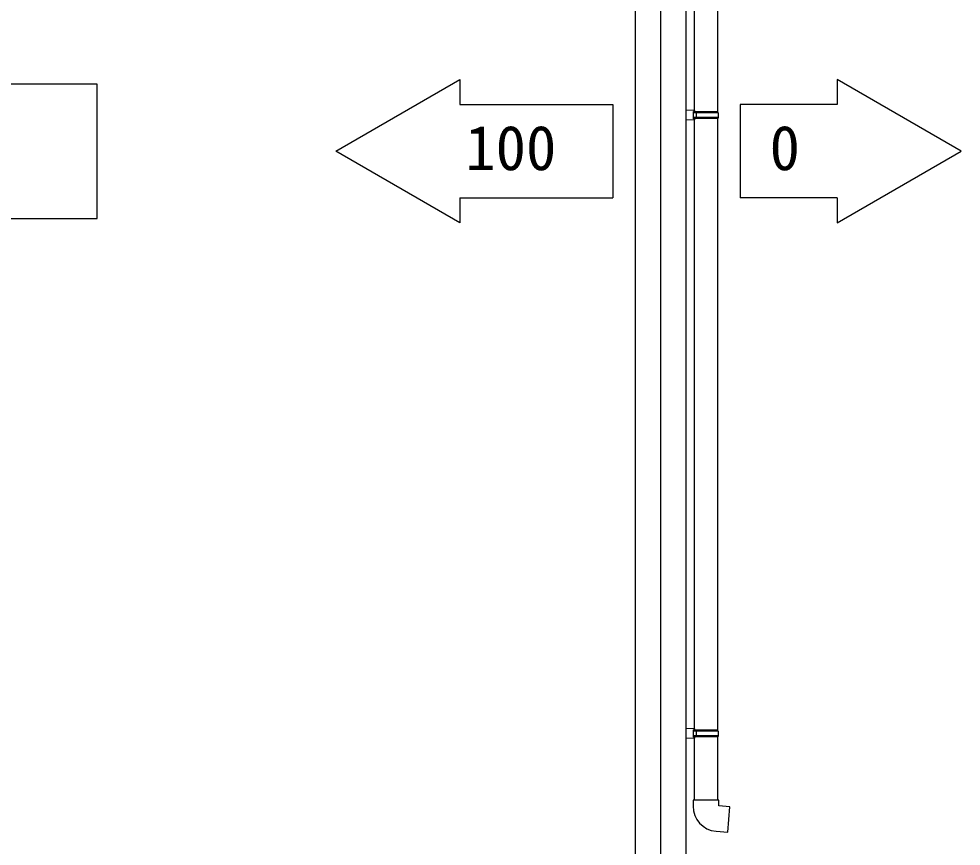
# Model space of a CAD drawing. Units: millimetres, scale not verified. Extents: x -7000 to 7000, y -10401 to 10355.
# Drawn here: x -21 to 1664, y 2068 to 3546 of the extents above; entities that cross this region are included whole.
import ezdxf
from ezdxf.enums import TextEntityAlignment as Align

# ---------------------------------------------------------------- set-up
doc = ezdxf.new("R2010")
doc.units = ezdxf.units.MM
doc.header["$LTSCALE"] = 50
for name, color, linetype in [('0-3_YKK_12', 2, 'Continuous'), ('0-4_YKK_13', 4, 'Continuous'), ('0-5_YKK_A1', 4, 'Continuous')]:
    doc.layers.add(name, color=color, linetype=linetype)
doc.styles.add('ＭＳ ゴシック', font='')
doc.styles.get('ＭＳ ゴシック').set_extended_font_data('MS Gothic')

msp = doc.modelspace()

# ---------------------------------------------------------------- linework, layer by layer
at = {"layer": '0-3_YKK_12'}
msp.add_line((1126.13, 4637.08), (1126.13, 1443.51), dxfattribs=at)
at = {"layer": '0-4_YKK_13'}
for p, q in [((1186.33, 4470.78), (1186.33, 3383.02)), ((1228.33, 4473.34), (1228.33, 3380.47)), ((1187.33, 3382.97), (1171.33, 3383.44)), ((1171.33, 3383.44), (1171.33, 3365.49)), ((1187.33, 3380.97), (1185.33, 3380.97)), ((1228.33, 3380.47), (1185.33, 3380.47)), ((1229.33, 3378.47), (1185.33, 3378.47)), ((1229.33, 3370.47), (1185.33, 3370.47)), ((1187.33, 3380.97), (1187.33, 3382.97)), ((1189.81, 3378.47), (1190.24, 3380.47)), ((1229.33, 3378.47), (1228.33, 3380.47)), ((1229.33, 3370.47), (1228.33, 3368.47)), ((1229.33, 3378.47), (1229.33, 3370.47)), ((1187.33, 3365.97), (1171.33, 3365.49)), ((1228.33, 3368.47), (1185.33, 3368.47)), ((1186.33, 3365.91), (1186.33, 2278.15)), ((1187.33, 3365.97), (1187.33, 3367.97)), ((1228.33, 3368.47), (1228.33, 2275.59)), ((1187.33, 2278.09), (1171.33, 2278.56)), ((1171.33, 2278.56), (1171.33, 2260.62)), ((1187.33, 2276.09), (1185.33, 2276.09)), ((1228.33, 2275.59), (1185.33, 2275.59)), ((1185.33, 2275.59), (1185.33, 2275.04)), ((1187.33, 2276.09), (1187.33, 2278.09)), ((1189.81, 2273.59), (1190.24, 2275.59)), ((1229.33, 2273.59), (1228.33, 2275.59)), ((1187.33, 2261.09), (1171.33, 2260.62)), ((1229.33, 2273.59), (1185.33, 2273.59)), ((1229.33, 2265.59), (1185.33, 2265.59)), ((1228.33, 2263.59), (1185.33, 2263.59)), ((1186.33, 2261.03), (1186.33, 2150.48)), ((1187.33, 2261.09), (1187.33, 2263.09)), ((1229.33, 2265.59), (1228.33, 2263.59)), ((1228.33, 2263.59), (1228.33, 2150.48)), ((1229.33, 2273.59), (1229.33, 2265.59)), ((1230.33, 2150.48), (1184.33, 2150.48)), ((1184.33, 2150.48), (1184.33, 2139.56)), ((1230.33, 2140.48), (1230.33, 2150.48))]:
    msp.add_line(p, q, dxfattribs=at)
for points in [[(1187.33, 3367.97), (1185.33, 3367.97), (1185.33, 3380.97)], [(1189.81, 3378.47), (1189.81, 3370.47), (1190.24, 3368.47)], [(1187.33, 2263.09), (1185.33, 2263.09), (1185.33, 2276.09)], [(1189.81, 2273.59), (1189.81, 2265.59), (1190.24, 2263.59)], [(1225.41, 2094.73), (1246.25, 2092.91), (1250.26, 2138.74), (1230.33, 2140.48)]]:
    msp.add_lwpolyline(points, dxfattribs=at)
msp.add_arc((1229.33, 2139.56), 45, 180, 265, dxfattribs=at)
at = {"layer": '0-5_YKK_A1'}
for p, q in [((1080.93, 4663), (1080.93, 1543.51)), ((1171.33, 4663), (1171.33, 1543.51)), ((767.33, 3437.93), (767.33, 3393.13)), ((1441.93, 3437.93), (1441.93, 3393.13)), ((767.33, 3226.73), (1040.93, 3226.73)), ((767.33, 3226.73), (767.33, 3181.93)), ((1441.93, 3226.73), (1268.33, 3226.73)), ((1441.93, 3226.73), (1441.93, 3181.93))]:
    msp.add_line(p, q, dxfattribs=at)
for points in [[(767.33, 3181.93), (545.63, 3309.93), (767.33, 3437.93)], [(1441.93, 3181.93), (1663.64, 3309.93), (1441.93, 3437.93)], [(767.33, 3393.13), (1040.93, 3393.13), (1040.93, 3226.73)], [(1441.93, 3393.13), (1268.33, 3393.13), (1268.33, 3226.73)]]:
    msp.add_lwpolyline(points, dxfattribs=at)
msp.add_lwpolyline([(119.35, 3189.93), (119.35, 3429.93), (-827.08, 3429.93), (-827.08, 3189.93)], close=True, dxfattribs=at)

# ---------------------------------------------------------------- texts
at = {"layer": '0-5_YKK_A1', "style": 'ＭＳ ゴシック'}
for s, p in [('100', (777.17, 3252.21)), ('0', (1321.21, 3252.21))]:
    msp.add_text(s, height=79.77, dxfattribs=at).set_placement(p, align=Align.BOTTOM_LEFT)

doc.saveas('drawing.dxf')
